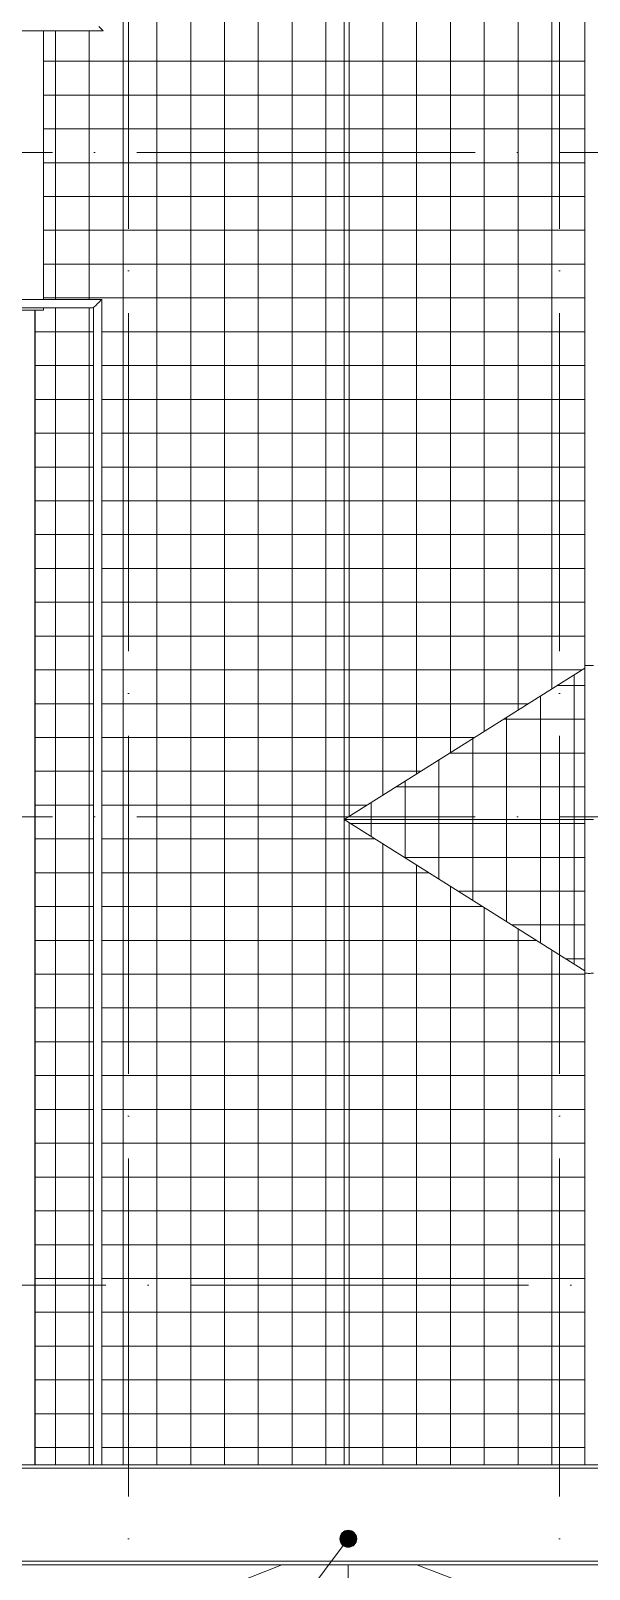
# Model space of a CAD drawing. Header units: millimetres. Extents: x -88595 to 880822, y -1054509 to -148035.
# Drawn here: x 535085 to 538388, y -267932 to -258832 of the extents above; entities that cross this region are included whole.
import ezdxf

# ---------------------------------------------------------------- set-up
doc = ezdxf.new("R2010")
doc.units = ezdxf.units.MM
doc.linetypes.add('ADSK_Линия сетки', pattern=[25, 20, -2.5, 0, -2.5])
for name, color, linetype, lineweight in [('Крыша', 7, 'Continuous', 9), ('Крыша штриховка', 7, 'Continuous', 9), ('Оборудование', 7, 'Continuous', 18), ('Ограждение', 7, 'Continuous', 9), ('Оси', 7, 'Continuous', 9), ('Отметки', 7, 'Continuous', 9), ('Перекрытие', 7, 'Continuous', 18)]:
    doc.layers.add(name, color=color, linetype=linetype, lineweight=lineweight)

# ---------------------------------------------------------------- blocks, each defined once
blk = doc.blocks.new('Кровля')
at = {"layer": 'Отметки'}
h = blk.add_hatch(color=256, dxfattribs=at)
edge = h.paths.add_edge_path()
edge.add_arc((549230.5, 658685.5), 50, 0, 360)
at = {"layer": 'Крыша'}
for p, q in [((549205.5, 659123.7), (549205.5, 669833.5)), ((547376.5, 659123.7), (547376.5, 665952.1)), ((547378.5, 659123.7), (547378.5, 665952.1)), ((550630.5, 663835.1), (549205.5, 662940.5)), ((550630.5, 662940.5), (549205.5, 662940.5)), ((549205.5, 662940.5), (550630.5, 662045.8)), ((548838.4, 658531.2), (540312.3, 655178.1)), ((549230.5, 656172.5), (549230.5, 658531.2)), ((559030.5, 654950.9), (549635.2, 658531.2)), ((549635.2, 658531.2), (559030.5, 654951.3))]:
    blk.add_line(p, q, dxfattribs=at)
at = {"layer": 'Крыша штриховка', "linetype": 'Continuous'}
for p, q in [((547898.6, 673558.5), (547898.6, 659123.7)), ((548098.5, 673558.5), (548098.5, 659123.7)), ((548298.5, 673558.5), (548298.5, 659123.7)), ((548498.5, 673558.5), (548498.5, 659123.7)), ((549834.7, 663335.5), (549834.7, 673558.5)), ((550034.6, 663461), (550034.6, 673558.5)), ((550234.6, 663586.5), (550234.6, 673558.5)), ((550434.6, 663712.1), (550434.6, 673558.5)), ((548698.4, 669833.5), (548698.4, 659123.7)), ((548898.4, 669832.7), (548898.4, 659123.7)), ((549098.3, 669833.2), (549098.3, 659123.7)), ((549234.8, 662958.9), (549234.8, 669833.5)), ((549434.8, 663084.4), (549434.8, 669833.5)), ((549634.7, 663209.9), (549634.7, 669833.5)), ((547498.7, 667605.1), (547498.7, 666016.4)), ((547698.6, 667605.1), (547698.6, 666015.9)), ((547427.7, 667425.2), (549205.5, 667425.2)), ((550630.5, 667425.2), (549205.5, 667425.2)), ((547427.7, 667225.2), (549205.5, 667225.2)), ((550630.5, 667225.2), (549205.5, 667225.2)), ((547427.7, 667025.2), (549205.5, 667025.2)), ((550630.5, 667025.2), (549205.5, 667025.2)), ((547427.7, 666825.2), (549205.5, 666825.2)), ((550630.5, 666825.2), (549205.5, 666825.2)), ((547427.7, 666625.2), (549205.5, 666625.2)), ((550630.5, 666625.2), (549205.5, 666625.2)), ((547427.7, 666425.2), (549205.5, 666425.2)), ((550630.5, 666425.2), (549205.5, 666425.2)), ((547427.7, 666225.2), (549205.5, 666225.2)), ((550630.5, 666225.2), (549205.5, 666225.2)), ((547427.7, 666025.2), (549205.5, 666025.2)), ((547498.7, 665966.6), (547498.7, 659123.7)), ((547698.6, 665966.6), (547698.6, 659123.7)), ((550630.5, 666025.2), (549205.5, 666025.2)), ((547378.5, 665825.2), (547722.7, 665825.2)), ((547772.7, 665825.2), (549205.5, 665825.2)), ((550630.5, 665825.2), (549205.5, 665825.2)), ((547378.5, 665625.2), (547722.7, 665625.2)), ((547772.7, 665625.2), (549205.5, 665625.2)), ((550630.5, 665625.2), (549205.5, 665625.2)), ((547378.5, 665425.2), (547722.7, 665425.2)), ((547772.7, 665425.2), (549205.5, 665425.2)), ((550630.5, 665425.2), (549205.5, 665425.2)), ((547378.5, 665225.2), (547722.7, 665225.2)), ((547772.7, 665225.2), (549205.5, 665225.2)), ((550630.5, 665225.2), (549205.5, 665225.2)), ((547378.5, 665025.2), (547722.7, 665025.2)), ((547772.7, 665025.2), (549205.5, 665025.2)), ((550630.5, 665025.2), (549205.5, 665025.2)), ((547378.5, 664825.2), (547722.7, 664825.2)), ((547772.7, 664825.2), (549205.5, 664825.2)), ((550630.5, 664825.2), (549205.5, 664825.2)), ((547378.5, 664625.2), (547722.7, 664625.2)), ((547772.7, 664625.2), (549205.5, 664625.2)), ((550630.5, 664625.2), (549205.5, 664625.2)), ((547378.5, 664425.2), (547722.7, 664425.2)), ((547772.7, 664425.2), (549205.5, 664425.2)), ((550630.5, 664425.2), (549205.5, 664425.2)), ((547378.5, 664225.2), (547722.7, 664225.2)), ((547772.7, 664225.2), (549205.5, 664225.2)), ((550630.5, 664225.2), (549205.5, 664225.2)), ((547378.5, 664025.2), (547722.7, 664025.2)), ((547772.7, 664025.2), (549205.5, 664025.2)), ((550630.5, 664025.2), (549205.5, 664025.2)), ((547378.5, 663825.2), (547722.7, 663825.2)), ((547772.7, 663825.2), (549205.5, 663825.2)), ((550614.7, 663825.2), (549205.5, 663825.2)), ((550566.5, 663794.9), (550566.5, 662940.5)), ((550630.5, 663733), (550467.9, 663733)), ((547378.5, 663625.2), (547722.7, 663625.2)), ((547772.7, 663625.2), (549205.5, 663625.2)), ((550296.2, 663625.2), (549205.5, 663625.2)), ((550366.5, 663669.3), (550366.5, 662940.5)), ((550630.5, 663533.1), (550149.5, 663533.1)), ((550166.5, 663543.8), (550166.5, 662940.5)), ((547378.5, 663425.2), (547722.7, 663425.2)), ((547772.7, 663425.2), (549205.5, 663425.2)), ((549977.6, 663425.2), (549205.5, 663425.2)), ((549966.5, 663418.2), (549966.5, 662940.5)), ((550630.5, 663333.2), (549831.1, 663333.2)), ((549766.5, 663292.6), (549766.5, 662940.5)), ((547378.5, 663225.2), (547722.7, 663225.2)), ((547772.7, 663225.2), (549205.5, 663225.2)), ((549659, 663225.2), (549205.5, 663225.2)), ((549566.5, 663167.1), (549566.5, 662940.5)), ((550630.5, 663133.3), (549512.7, 663133.3)), ((547378.5, 663025.2), (547722.7, 663025.2)), ((547772.7, 663025.2), (549205.5, 663025.2)), ((549340.5, 663025.2), (549205.5, 663025.2)), ((549366.5, 663041.5), (549366.5, 662940.5)), ((549234.8, 659123.7), (549234.8, 662922.1)), ((549244.3, 662916.1), (550630.5, 662916.1)), ((549366.5, 662839.4), (549366.5, 662940.5)), ((549566.5, 662713.8), (549566.5, 662940.5)), ((549766.5, 662588.3), (549766.5, 662940.5)), ((549966.5, 662462.7), (549966.5, 662940.5)), ((550166.5, 662337.1), (550166.5, 662940.5)), ((550366.5, 662211.6), (550366.5, 662940.5)), ((550566.5, 662086), (550566.5, 662940.5)), ((547378.5, 662825.2), (547722.7, 662825.2)), ((547772.7, 662825.2), (549205.5, 662825.2)), ((549389.1, 662825.2), (549205.5, 662825.2)), ((549434.8, 659123.7), (549434.8, 662796.5)), ((549562.7, 662716.2), (550630.5, 662716.2)), ((547378.5, 662625.2), (547722.7, 662625.2)), ((547772.7, 662625.2), (549205.5, 662625.2)), ((549707.7, 662625.2), (549205.5, 662625.2)), ((549634.7, 659123.7), (549634.7, 662671)), ((549834.7, 659123.7), (549834.7, 662545.5)), ((549881.1, 662516.3), (550630.5, 662516.3)), ((547378.5, 662425.2), (547722.7, 662425.2)), ((547772.7, 662425.2), (549205.5, 662425.2)), ((550026.2, 662425.2), (549205.5, 662425.2)), ((550034.6, 659123.7), (550034.6, 662419.9)), ((550199.5, 662316.4), (550630.5, 662316.4)), ((550234.6, 659123.7), (550234.6, 662294.4)), ((547378.5, 662225.2), (547722.7, 662225.2)), ((547772.7, 662225.2), (549205.5, 662225.2)), ((550344.8, 662225.2), (549205.5, 662225.2)), ((550434.6, 659123.7), (550434.6, 662168.8)), ((550518, 662116.5), (550630.5, 662116.5)), ((547378.5, 662025.2), (547722.7, 662025.2)), ((547772.7, 662025.2), (549205.5, 662025.2)), ((550630.5, 662025.2), (549205.5, 662025.2)), ((547378.5, 661825.2), (547722.7, 661825.2)), ((547772.7, 661825.2), (549205.5, 661825.2)), ((550630.5, 661825.2), (549205.5, 661825.2)), ((547378.5, 661625.2), (547722.7, 661625.2)), ((547772.7, 661625.2), (549205.5, 661625.2)), ((550630.5, 661625.2), (549205.5, 661625.2)), ((547378.5, 661425.2), (547722.7, 661425.2)), ((547772.7, 661425.2), (549205.5, 661425.2)), ((550630.5, 661425.2), (549205.5, 661425.2)), ((547378.5, 661225.2), (547722.7, 661225.2)), ((547772.7, 661225.2), (549205.5, 661225.2)), ((550630.5, 661225.2), (549205.5, 661225.2)), ((547378.5, 661025.2), (547722.7, 661025.2)), ((547772.7, 661025.2), (549205.5, 661025.2)), ((550630.5, 661025.2), (549205.5, 661025.2)), ((547378.5, 660825.2), (547722.7, 660825.2)), ((547772.7, 660825.2), (549205.5, 660825.2)), ((550630.5, 660825.2), (549205.5, 660825.2)), ((547378.5, 660625.2), (547722.7, 660625.2)), ((547772.7, 660625.2), (549205.5, 660625.2)), ((550630.5, 660625.2), (549205.5, 660625.2)), ((547378.5, 660425.2), (547722.7, 660425.2)), ((547772.7, 660425.2), (549205.5, 660425.2)), ((550630.5, 660425.2), (549205.5, 660425.2)), ((547378.5, 660225.2), (547722.7, 660225.2)), ((547772.7, 660225.2), (549205.5, 660225.2)), ((550630.5, 660225.2), (549205.5, 660225.2)), ((547378.5, 660025.2), (547722.7, 660025.2)), ((547772.7, 660025.2), (549205.5, 660025.2)), ((550630.5, 660025.2), (549205.5, 660025.2)), ((547378.5, 659825.2), (547722.7, 659825.2)), ((547772.7, 659825.2), (549205.5, 659825.2)), ((550630.5, 659825.2), (549205.5, 659825.2)), ((547378.5, 659625.2), (547722.7, 659625.2)), ((547772.7, 659625.2), (549205.5, 659625.2)), ((550630.5, 659625.2), (549205.5, 659625.2)), ((547378.5, 659425.2), (547722.7, 659425.2)), ((547772.7, 659425.2), (549205.5, 659425.2)), ((550630.5, 659425.2), (549205.5, 659425.2)), ((547378.5, 659225.2), (547722.7, 659225.2)), ((547772.7, 659225.2), (549205.5, 659225.2)), ((550630.5, 659225.2), (549205.5, 659225.2))]:
    blk.add_line(p, q, dxfattribs=at)
at = {"layer": 'Ограждение'}
for p, q in [((550630.5, 673558.5), (550630.5, 663850.4)), ((545505.8, 667605.1), (547781, 667605.1)), ((547773.2, 666016.6), (547060.3, 666016.6)), ((547060.3, 665966.6), (547723.2, 665966.6)), ((547722.7, 665966.1), (547722.7, 659123.7)), ((547771.8, 666015.4), (547772.7, 666016.1)), ((547772.7, 659123.7), (547772.7, 666016.1)), ((550630.5, 663850.4), (550630.5, 662940.5)), ((550630.5, 662940.5), (550630.5, 662030.5)), ((550630.5, 662030.5), (550630.5, 659123.7)), ((558510.8, 659102.5), (539952.5, 659102.5)), ((558489.6, 659123.7), (539973.7, 659123.7)), ((559082, 658531.2), (539381.3, 658531.2)), ((559060.8, 658552.5), (539402.5, 658552.5))]:
    blk.add_line(p, q, dxfattribs=at)
at = {"layer": 'Ограждение', "flags": 128}
for points in [[(547755.5, 667630.1), (547762, 667623.6), (547768.1, 667617.6), (547773.3, 667612.4), (547777.4, 667608.5), (547780, 667606), (547781, 667605.1)], [(547722.7, 665966.1), (547723.5, 665967.1), (547726, 665969.7), (547730, 665973.8), (547735.2, 665979), (547741.2, 665985.1), (547747.7, 665991.6)], [(547773.2, 666016.6), (547772.2, 666015.7), (547769.6, 666013.2), (547765.5, 666009.3), (547760.2, 666004.1), (547754.2, 665998.1), (547747.7, 665991.6)]]:
    blk.add_lwpolyline(points, dxfattribs=at)
at = {"layer": 'Ограждение'}
for points in [[(550680.5, 663850.4), (550680.5, 663850.4), (550679.9, 663850.5), (550677.4, 663850.6), (550673.4, 663850.7), (550666.4, 663850.7), (550655.5, 663850.8), (550642.4, 663850.7), (550632.8, 663850.6), (550630.5, 663850.4), (550630.5, 663850.4)], [(550680.5, 662940.5), (550680.5, 662940.5), (550679.9, 662940.5), (550677.4, 662940.5), (550673.4, 662940.5), (550666.4, 662940.5), (550655.5, 662940.5), (550642.4, 662940.5), (550632.8, 662940.5), (550630.5, 662940.5), (550630.5, 662940.5)], [(550680.5, 662030.5), (550680.5, 662030.5), (550679.9, 662030.4), (550677.4, 662030.3), (550673.4, 662030.3), (550666.4, 662030.2), (550655.5, 662030.1), (550642.4, 662030.2), (550632.8, 662030.3), (550630.5, 662030.5), (550630.5, 662030.5)]]:
    blk.add_open_spline(points, degree=3, knots=[0, 0, 0, 0, 0.083333, 0.166667, 0.25, 0.333333, 0.5, 0.666667, 0.833333, 1, 1, 1, 1], dxfattribs=at)
at = {"layer": 'Оси', "linetype": 'ADSK_Линия сетки', "ltscale": 100}
for p, q in [((547930.5, 695936.1), (547930.5, 629959.3)), ((550480.5, 695936.1), (550480.5, 629959.3)), ((554980.5, 666885.5), (508358.2, 666885.5)), ((554980.5, 662955.5), (508358.2, 662955.5)), ((585297.8, 660185.5), (508358.2, 660185.5))]:
    blk.add_line(p, q, dxfattribs=at)
at = {"layer": 'Отметки', "lineweight": 20}
blk.add_line((549230.5, 658685.5), (548269.3, 657401.7), dxfattribs=at)
at = {"layer": 'Отметки'}
blk.add_circle((549230.5, 658685.5), 50, dxfattribs=at)
at = {"layer": 'Перекрытие'}
for p, q in [((547427.7, 666016.6), (547427.7, 667605.1)), ((547427.7, 665952.1), (547427.7, 665966.6)), ((547065.3, 665952.1), (547427.7, 665952.1))]:
    blk.add_line(p, q, dxfattribs=at)

msp = doc.modelspace()

# ---------------------------------------------------------------- block references
at = {"layer": 'Оборудование', "color": 5, "true_color": 0x0000ff}
msp.add_blockref('Кровля', (-12267.3, -926437.4), dxfattribs=at)

doc.saveas('drawing.dxf')
